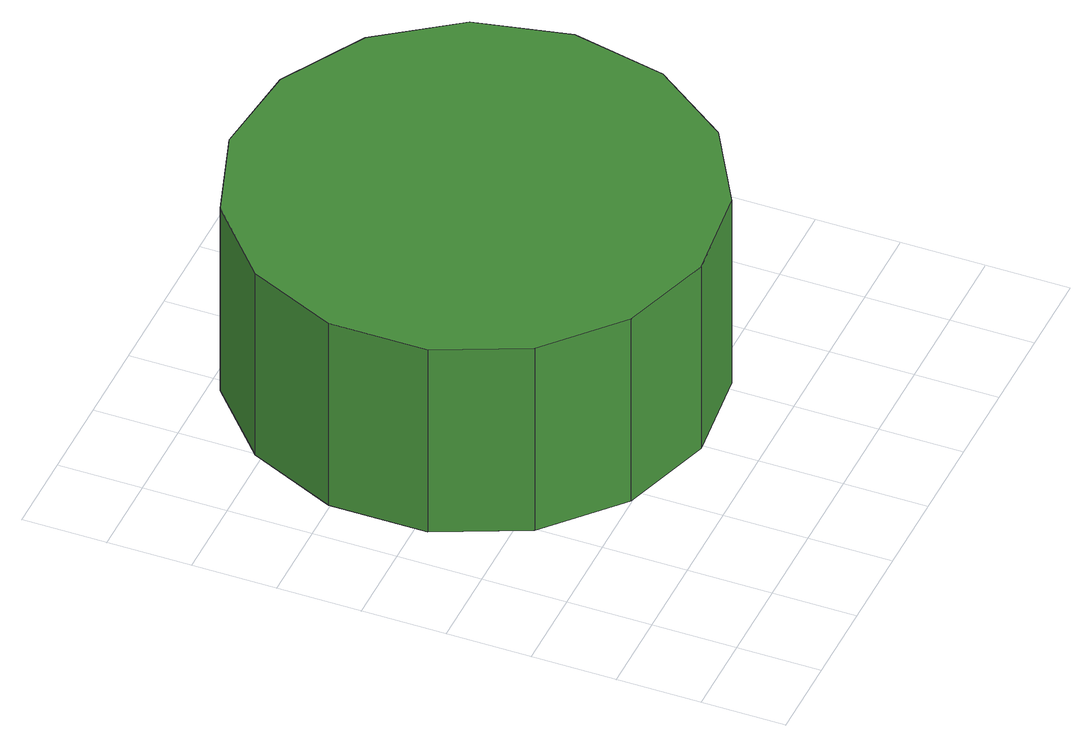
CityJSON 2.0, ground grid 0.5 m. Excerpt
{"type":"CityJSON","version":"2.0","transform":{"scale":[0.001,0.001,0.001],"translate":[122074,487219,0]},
"CityObjects":{
"tree1":{"type":"SolitaryVegetationObject","attributes":{"function":"something"},"geometry":[{"type":"MultiSurface","lod":"1","boundaries":[[[0,1,2,3,4,5,6,7,8,9,10,11,12,13,14]],[[15,16,17,18,19,20,21,22,23,24,25,26,27,28,29]],[[0,29,28,1]],[[1,28,27,2]],[[2,27,26,3]],[[3,26,25,4]],[[4,25,24,5]],[[5,24,23,6]],[[6,23,22,7]],[[7,22,21,8]],[[8,21,20,9]],[[9,20,19,10]],[[10,19,18,11]],[[11,18,17,12]],[[12,17,16,13]],[[13,16,15,14]],[[14,15,29,0]]]}]}
},
"vertices":[
[3023,2218,1462],[2902,2787,1462],[2561,3257,1462],[2057,3547,1462],[1479,3608,1462],[926,3429,1462],[494,3040,1462],[258,2509,1462],[258,1927,1462],[494,1396,1462],[926,1007,1462],[1479,828,1462],[2057,888,1462],[2561,1179,1462],[2902,1649,1462],[2902,1649,172],[2561,1179,172],[2057,888,172],[1479,828,172],[926,1007,172],[494,1396,172],[258,1927,172],[258,2509,172],[494,3040,172],[926,3429,172],[1479,3608,172],[2057,3547,172],[2561,3257,172],[2902,2787,172],[3023,2218,172]
]}
